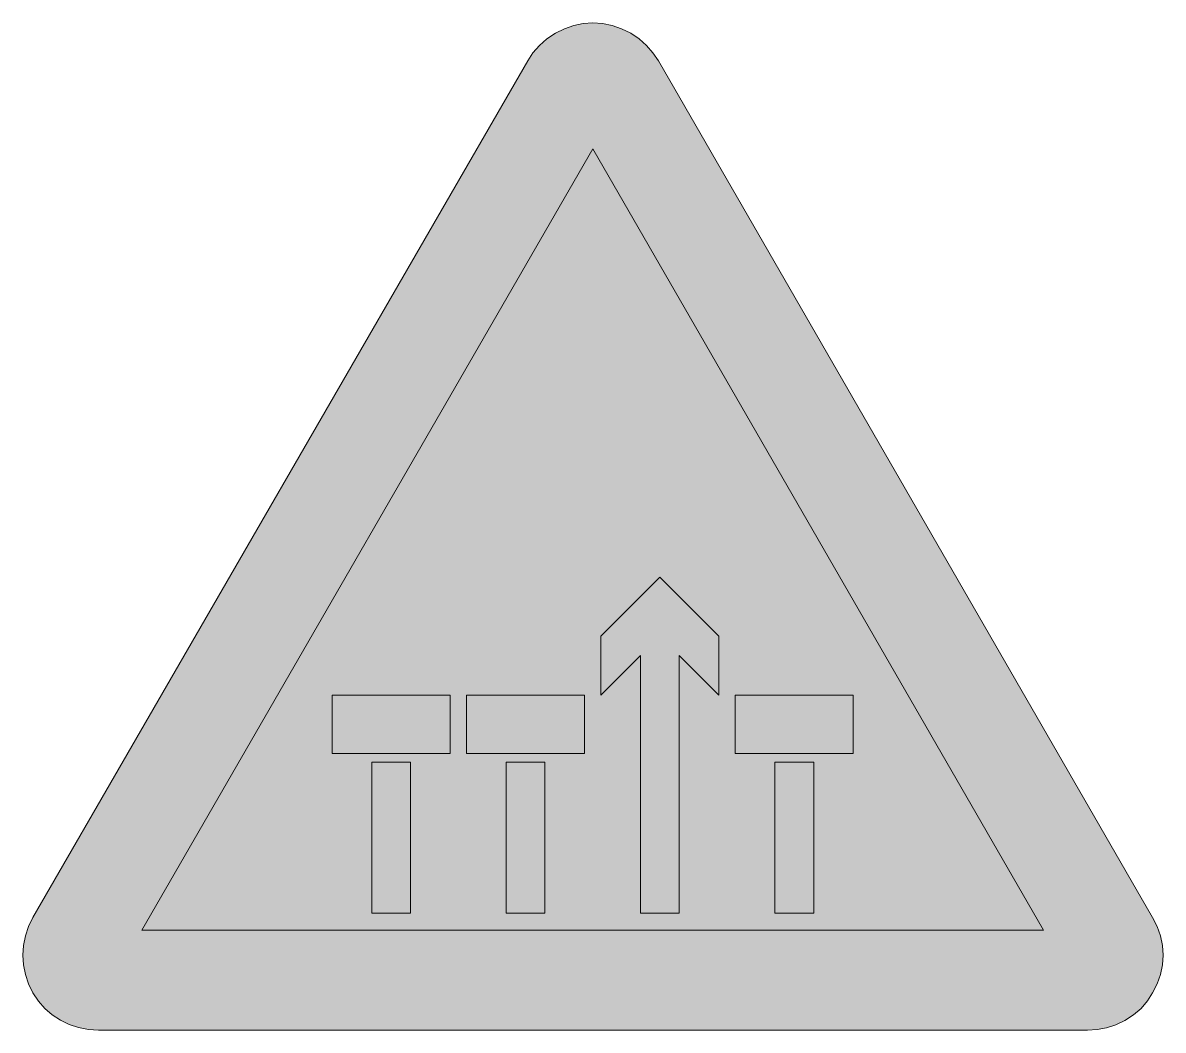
# Model space of a CAD drawing. Header units: metres. Extents: x 147 to 422, y 14 to 257.
import ezdxf

# ---------------------------------------------------------------- set-up
doc = ezdxf.new("R2010")
doc.units = ezdxf.units.M
for name, color, linetype, true_color in [('FILL_BLACK_000000', 7, 'Continuous', 0x000000), ('FILL_RED_FF0000', 7, 'Continuous', 0xff0000), ('FILL_WHITE_FFFFFF', 7, 'Continuous', 0xffffff)]:
    doc.layers.add(name, color=color, linetype=linetype, true_color=true_color)

msp = doc.modelspace()

# ---------------------------------------------------------------- hatches: boundary and pattern name
at = {"layer": 'FILL_BLACK_000000', "true_color": 0x000000}
h = msp.add_hatch(color=7, dxfattribs=at)
h.dxf.hatch_style = 1
h.paths.add_polyline_path([(314.94, 109.44), (314.94, 95.22), (305.4, 104.76), (305.4, 42.66), (296.04, 42.66), (296.04, 104.76), (286.5, 95.22), (286.5, 109.44), (300.72, 123.66), (314.94, 109.44)])
h = msp.add_hatch(color=7, dxfattribs=at)
h.dxf.hatch_style = 1
h.paths.add_polyline_path([(240.6, 79.02), (240.6, 42.66), (231.24, 42.66), (231.24, 79.02), (240.6, 79.02)])
h = msp.add_hatch(color=7, dxfattribs=at)
h.dxf.hatch_style = 1
h.paths.add_polyline_path([(273, 79.02), (273, 42.66), (263.64, 42.66), (263.64, 79.02), (273, 79.02)])
h = msp.add_hatch(color=7, dxfattribs=at)
h.dxf.hatch_style = 1
h.paths.add_polyline_path([(337.8, 79.02), (337.8, 42.66), (328.44, 42.66), (328.44, 79.02), (337.8, 79.02)])
at = {"layer": 'FILL_RED_FF0000', "true_color": 0xff0000}
h = msp.add_hatch(color=7, dxfattribs=at)
h.dxf.hatch_style = 1
h.paths.add_polyline_path([(268.86, 248.22), (270.1, 250.17), (271.65, 251.95), (273.47, 253.54), (275.52, 254.88), (277.71, 255.96), (279.95, 256.75), (282.23, 257.23), (284.52, 257.4), (286.84, 257.23), (289.18, 256.75), (291.48, 255.96), (293.7, 254.88), (295.73, 253.54), (297.5, 251.95), (299.04, 250.17), (300.36, 248.22), (419.52, 41.58), (420.64, 39.43), (421.44, 37.17), (421.92, 34.85), (422.08, 32.49), (421.92, 30.13), (421.44, 27.81), (420.64, 25.55), (419.52, 23.4), (418.28, 21.45), (416.73, 19.66), (414.91, 18.08), (412.86, 16.74), (410.67, 15.69), (408.43, 14.96), (406.15, 14.54), (403.86, 14.4), (165.36, 14.4), (162.9, 14.56), (160.53, 15.02), (158.28, 15.78), (156.16, 16.81), (154.2, 18.1), (152.43, 19.64), (150.86, 21.41), (149.52, 23.4), (148.46, 25.55), (147.7, 27.81), (147.24, 30.13), (147.09, 32.49), (147.24, 34.85), (147.7, 37.17), (148.46, 39.43), (149.52, 41.58), (268.86, 248.22)])
h = msp.add_hatch(color=7, dxfattribs=at)
h.dxf.hatch_style = 1
h.paths.add_polyline_path([(250.14, 95.22), (250.14, 81.18), (221.7, 81.18), (221.7, 95.22), (250.14, 95.22)])
h = msp.add_hatch(color=7, dxfattribs=at)
h.dxf.hatch_style = 1
h.paths.add_polyline_path([(282.54, 95.22), (282.54, 81.18), (254.1, 81.18), (254.1, 95.22), (282.54, 95.22)])
h = msp.add_hatch(color=7, dxfattribs=at)
h.dxf.hatch_style = 1
h.paths.add_polyline_path([(347.34, 95.22), (347.34, 81.18), (318.9, 81.18), (318.9, 95.22), (347.34, 95.22)])
at = {"layer": 'FILL_WHITE_FFFFFF', "true_color": 0xffffff}
h = msp.add_hatch(color=7, dxfattribs=at)
h.dxf.hatch_style = 1
h.paths.add_polyline_path([(284.52, 226.98), (393.24, 38.52), (175.8, 38.52), (284.52, 226.98)])

# ---------------------------------------------------------------- linework, layer by layer
at = {"layer": 'FILL_BLACK_000000', "lineweight": 0, "true_color": 0x000000}
for points in [[(314.94, 109.44), (314.94, 95.22), (305.4, 104.76), (305.4, 42.66), (296.04, 42.66), (296.04, 104.76), (286.5, 95.22), (286.5, 109.44), (300.72, 123.66)], [(240.6, 79.02), (240.6, 42.66), (231.24, 42.66), (231.24, 79.02)], [(273, 79.02), (273, 42.66), (263.64, 42.66), (263.64, 79.02)], [(337.8, 79.02), (337.8, 42.66), (328.44, 42.66), (328.44, 79.02)]]:
    msp.add_lwpolyline(points, close=True, dxfattribs=at)
at = {"layer": 'FILL_RED_FF0000', "lineweight": 0, "true_color": 0xff0000}
for points in [[(268.86, 248.22), (270.1, 250.17), (271.65, 251.95), (273.47, 253.54), (275.52, 254.88), (277.71, 255.96), (279.95, 256.75), (282.23, 257.23), (284.52, 257.4), (286.84, 257.23), (289.18, 256.75), (291.48, 255.96), (293.7, 254.88), (295.73, 253.54), (297.5, 251.95), (299.04, 250.17), (300.36, 248.22), (419.52, 41.58), (420.64, 39.43), (421.44, 37.17), (421.92, 34.85), (422.08, 32.49), (421.92, 30.13), (421.44, 27.81), (420.64, 25.55), (419.52, 23.4), (418.28, 21.45), (416.73, 19.66), (414.91, 18.08), (412.86, 16.74), (410.67, 15.69), (408.43, 14.96), (406.15, 14.54), (403.86, 14.4), (165.36, 14.4), (162.9, 14.56), (160.53, 15.02), (158.28, 15.78), (156.16, 16.81), (154.2, 18.1), (152.43, 19.64), (150.86, 21.41), (149.52, 23.4), (148.46, 25.55), (147.7, 27.81), (147.24, 30.13), (147.09, 32.49), (147.24, 34.85), (147.7, 37.17), (148.46, 39.43), (149.52, 41.58)], [(250.14, 95.22), (250.14, 81.18), (221.7, 81.18), (221.7, 95.22)], [(282.54, 95.22), (282.54, 81.18), (254.1, 81.18), (254.1, 95.22)], [(347.34, 95.22), (347.34, 81.18), (318.9, 81.18), (318.9, 95.22)]]:
    msp.add_lwpolyline(points, close=True, dxfattribs=at)
at = {"layer": 'FILL_WHITE_FFFFFF', "lineweight": 0, "true_color": 0xff0000}
msp.add_lwpolyline([(284.52, 226.98), (393.24, 38.52), (175.8, 38.52)], close=True, dxfattribs=at)

doc.saveas('drawing.dxf')
